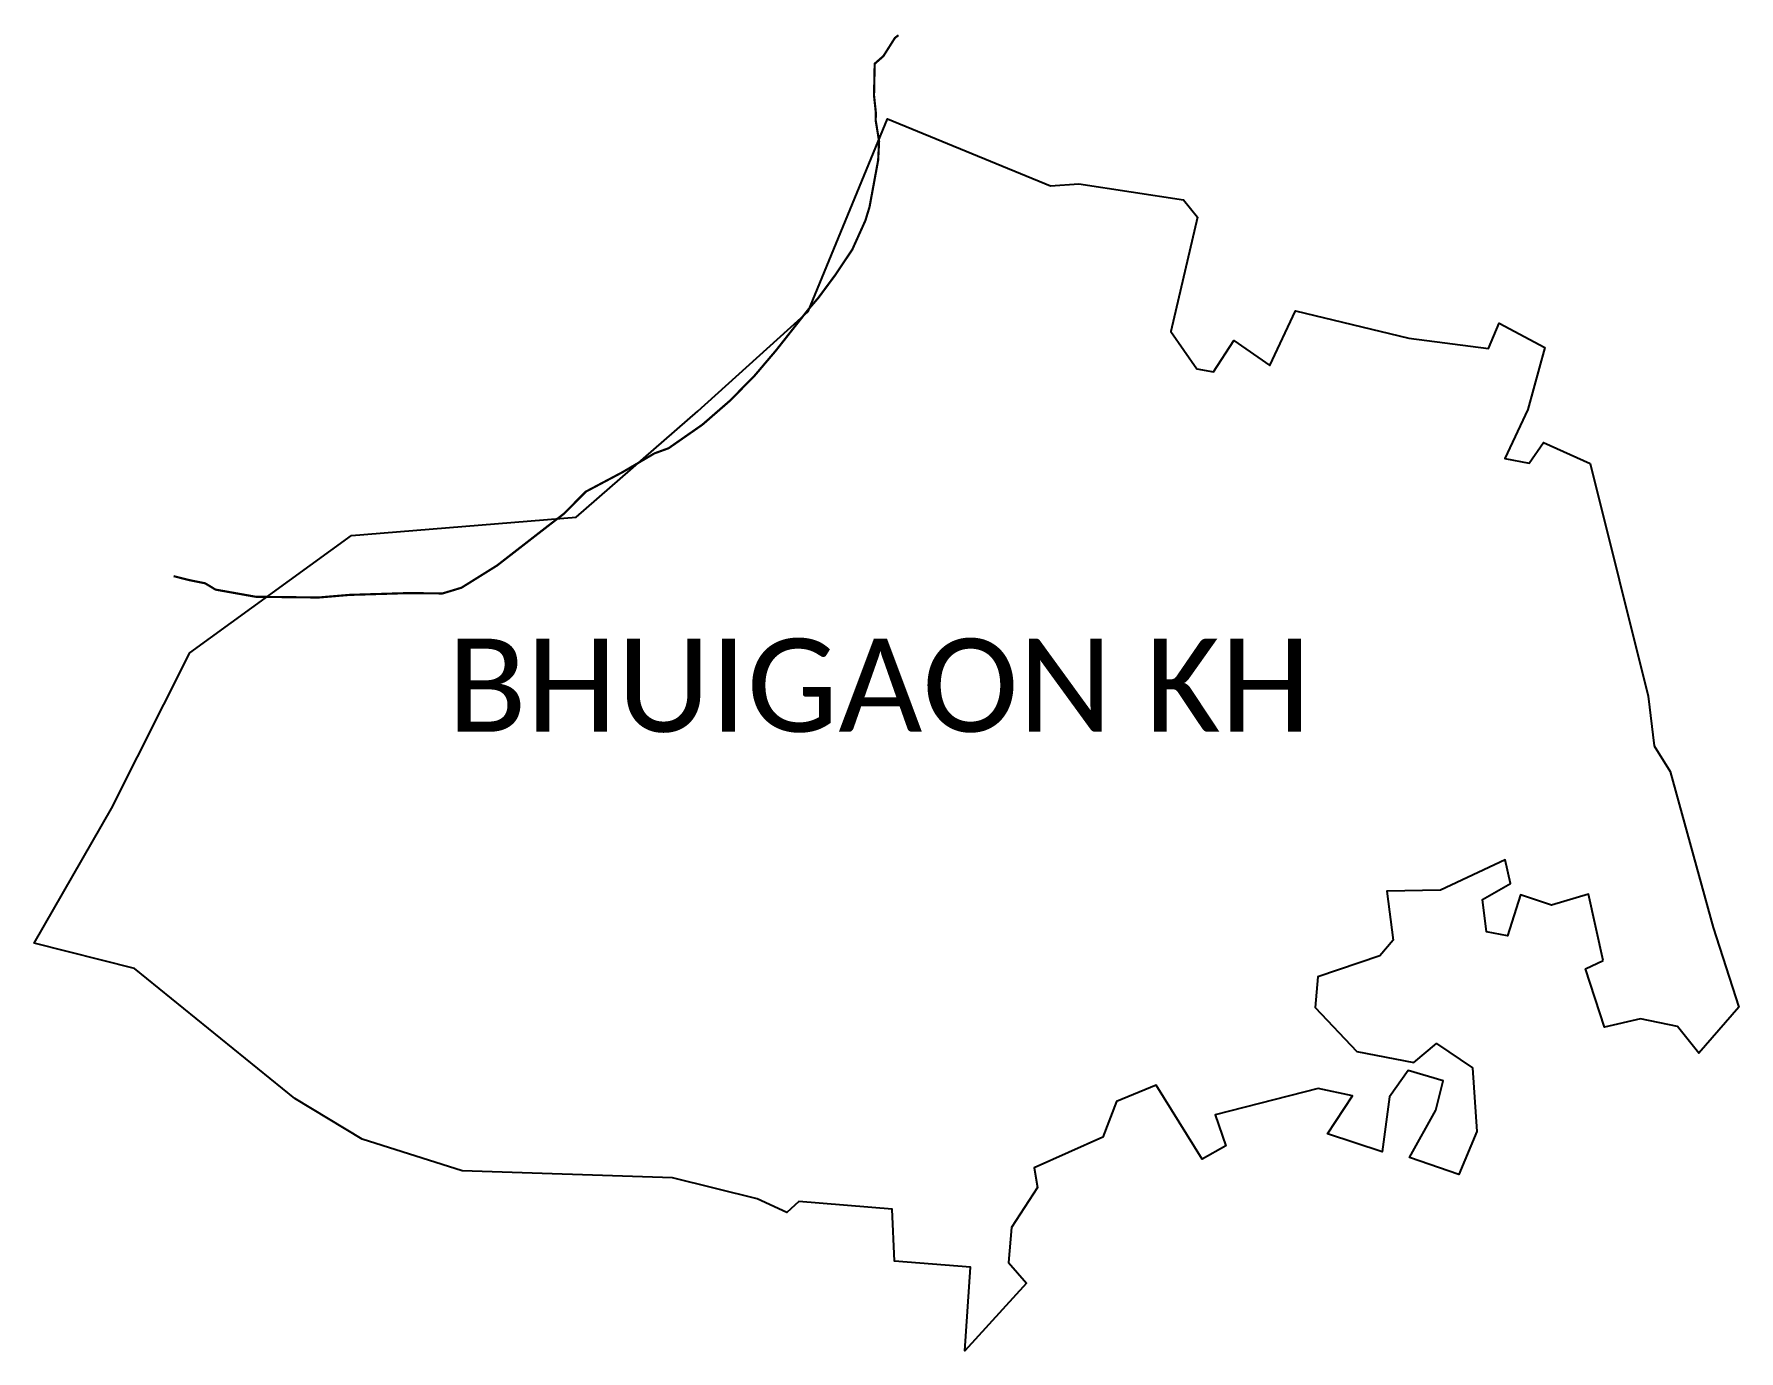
# Model space of a CAD drawing. Header units: metres. Extents: x 264827 to 267181, y 2144719 to 2146537.
import ezdxf

# ---------------------------------------------------------------- set-up
doc = ezdxf.new("R2010")
doc.units = ezdxf.units.M
for name, color, linetype in [('LOW TIDE LINE', 5, 'Continuous'), ('village', 3, 'Continuous'), ('VILLAGE NAME', 250, 'Continuous')]:
    doc.layers.add(name, color=color, linetype=linetype)
doc.styles.get("Standard").update_dxf_attribs({"font": 'simplex.shx'})

msp = doc.modelspace()

# ---------------------------------------------------------------- linework, layer by layer
at = {"layer": 'LOW TIDE LINE', "lineweight": 18, "const_width": 3}
msp.add_lwpolyline([(265019.9, 2145788.8), (265041.3, 2145783.4), (265063.5, 2145778.9), (265077.8, 2145770.2), (265133.4, 2145760.3), (265220, 2145759.3), (265262.7, 2145762.9), (265343.8, 2145765.4), (265391.2, 2145764.9), (265417.4, 2145772.8), (265466.7, 2145803.6), (265541, 2145861.3), (265558.5, 2145874.7), (265589.1, 2145905.5), (265639.8, 2145932.4), (265684, 2145958.4), (265703.3, 2145965.4), (265750.1, 2145998), (265788.8, 2146031.7), (265822.6, 2146066.2), (265851.9, 2146100.7), (265896.2, 2146156.9), (265910.3, 2146173.3), (265933.7, 2146204.9), (265957.1, 2146239.9), (265975.2, 2146280), (265980.9, 2146298.8), (265992.8, 2146363.3), (265994.1, 2146389.4), (265989.4, 2146418.2), (265989.6, 2146429.2), (265987.1, 2146452.5), (265988, 2146496.5), (266000, 2146507), (266016, 2146532.2), (266020.9, 2146535.9)], dxfattribs=at)
at = {"layer": 'village', "color": 3}
msp.add_polyline3d([(266993.8, 2145257.9, 0), (266973.7, 2145349.6, 0), (266922.6, 2145334.5, 0), (266879.9, 2145348.5, 0), (266861.7, 2145292, 0), (266833.1, 2145297.6, 0), (266827.4, 2145342, 0), (266865.9, 2145364.5, 0), (266858.5, 2145397, 0), (266769.3, 2145355.2, 0), (266695.4, 2145353.5, 0), (266704.1, 2145286, 0), (266685.7, 2145264.3, 0), (266600.1, 2145235.5, 0), (266596.2, 2145193, 0), (266653.8, 2145132.1, 0), (266732.5, 2145117.1, 0), (266763.9, 2145143.4, 0), (266813.7, 2145109.5, 0), (266819.4, 2145022, 0), (266794.5, 2144962.2, 0), (266726.4, 2144985.7, 0), (266763.1, 2145051.1, 0), (266773, 2145092, 0), (266724.7, 2145106, 0), (266698.8, 2145069.5, 0), (266688.7, 2144993.7, 0), (266613.4, 2145018.6, 0), (266647.8, 2145071, 0), (266600.4, 2145081.3, 0), (266458.1, 2145044.9, 0), (266472.7, 2145001.8, 0), (266440.3, 2144983.4, 0), (266376.5, 2145086, 0), (266321.9, 2145063.1, 0), (266303, 2145013.8, 0), (266208.1, 2144971.6, 0), (266212.7, 2144944.6, 0), (266176.8, 2144889.2, 0), (266173, 2144840.7, 0), (266197.8, 2144812.4, 0), (266112.5, 2144718.8, 0), (266120.2, 2144834.6, 0), (266015.2, 2144842.8, 0), (266012.1, 2144914.3, 0), (265883.1, 2144925.2, 0), (265866.8, 2144909.7, 0), (265825.7, 2144928.6, 0), (265708.8, 2144957.8, 0), (265418.4, 2144967.7, 0), (265280.1, 2145011, 0), (265187.3, 2145067.2, 0), (264965.8, 2145246.9, 0), (264827.2, 2145282.1, 0), (264933.9, 2145468.1, 0), (265042.3, 2145682.7, 0), (265265.6, 2145845.1, 0), (265575.8, 2145870.2, 0), (265743.7, 2146016.6, 0), (265896, 2146154.5, 0), (266005.5, 2146420.4, 0), (266230.6, 2146328, 0), (266270.1, 2146330.6, 0), (266414.4, 2146308.4, 0), (266434, 2146284.4, 0), (266397.1, 2146126.8, 0), (266432.9, 2146074.9, 0), (266456, 2146071, 0), (266483.9, 2146114.3, 0), (266533.7, 2146079.8, 0), (266569, 2146155.3, 0), (266725.7, 2146117.3, 0), (266835.5, 2146103.2, 0), (266850.5, 2146138.3, 0), (266913.4, 2146104.5, 0), (266890.1, 2146018.9, 0), (266858.3, 2145951.4, 0), (266891.6, 2145944.7, 0), (266911.6, 2145973.2, 0), (266975.8, 2145944.4, 0), (267056, 2145623, 0), (267064.5, 2145554.5, 0), (267086.3, 2145519.1, 0), (267145.8, 2145303.5, 0), (267181.4, 2145193.5, 0), (267126, 2145130.2, 0), (267096.5, 2145166.8, 0), (267045.5, 2145177.4, 0), (266995.9, 2145166, 0), (266969.8, 2145246.5, 0)], close=True, dxfattribs=at)

# ---------------------------------------------------------------- texts
at = {"layer": 'VILLAGE NAME', "insert": (265398.2, 2145702.5), "char_height": 128.647, "attachment_point": 1}
msp.add_mtext_dynamic_manual_height_columns('{\\fCalibri|b0|i0|c0|p34;BHUIGAON KH}', width=1668.041, gutter_width=643.2, heights=[0], dxfattribs=at)

doc.saveas('drawing.dxf')
